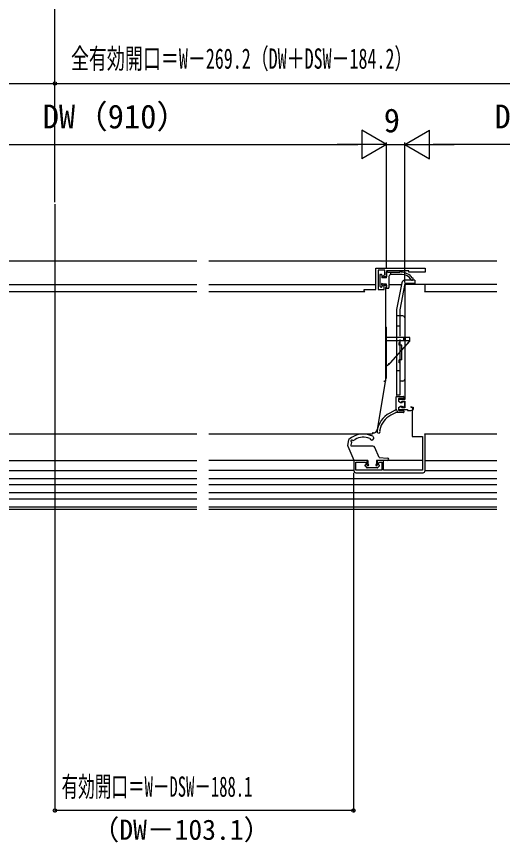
# Model space of a CAD drawing. Units: millimetres, scale not verified. Extents: x -700 to 700, y -1043 to 1038.
# Drawn here: x 47.2 to 286, y -798.6 to -392.8 of the extents above; entities that cross this region are included whole.
import ezdxf
from ezdxf.enums import TextEntityAlignment as Align

# ---------------------------------------------------------------- set-up
doc = ezdxf.new("R2010")
doc.units = ezdxf.units.MM
doc.header["$LTSCALE"] = 6
for name, color, linetype in [('0-3_YKK_11E', 7, 'Continuous'), ('0-4_YKK_12', 2, 'Continuous'), ('0-5_YKK_13', 4, 'Continuous'), ('0-7_YKK_D', 6, 'Continuous')]:
    doc.layers.add(name, color=color, linetype=linetype)
doc.styles.add('ＭＳ ゴシック', font='')
doc.styles.get('ＭＳ ゴシック').set_extended_font_data('MS Gothic')

msp = doc.modelspace()

# ---------------------------------------------------------------- linework, layer by layer
at = {"layer": '0-3_YKK_11E'}
for p, q in [((227.7, -571.94), (228.047, -571.94)), ((222.502, -597.44), (222.1, -597.44)), ((214, -616.94), (247, -616.94))]:
    msp.add_line(p, q, dxfattribs=at)
for points in [[(218.3, -527.94), (218, -527.64), (218, -526.94), (223.7, -526.94), (223.7, -516.44), (248, -516.44), (248, -518.44), (240, -518.44), (240, -517.74), (229, -517.74), (229, -520.74), (227.624, -520.74), (227.464, -520.353), (228.2, -519.616), (228.2, -517.44), (225, -517.44), (225, -526.94), (227.8, -526.94), (227.8, -525.465), (227.464, -525.128), (227.624, -524.74), (229, -524.74), (229, -525.44), (228.8, -525.723), (228.6, -526.006), (228.6, -571.94), (228.047, -571.94)], [(247.7, -527.94), (248, -527.64), (248, -524.44), (238, -524.44), (238, -580.94), (235, -580.94), (235, -581.74), (235.7, -582.34), (236.2, -582.34), (236.5, -582.04), (236.8, -581.74), (238, -581.74), (238, -585.14), (236.8, -585.14), (236.5, -584.84), (236.2, -584.54), (235.7, -584.54), (235, -585.14), (235, -585.94), (239.4, -585.94), (239.4, -586.44), (240.9, -586.44), (241.9, -586.036), (241.9, -585.44), (241.4, -584.94), (240.9, -584.44), (240.9, -584.74), (242.1, -584.74), (242.1, -585.64), (241.7, -586.74), (241.7, -599.24), (246.7, -599.24), (246.7, -615.64), (227.5, -615.64), (227.5, -610.94), (224.5, -610.94), (224.5, -612.14), (224.685, -612.418), (225.012, -612.353), (225.524, -611.84)], [(228.047, -571.94), (228.343, -572.289), (224.476, -595.765)], [(248, -615.94), (248, -598.24), (247.7, -597.94)], [(225.524, -611.84), (226.7, -611.84), (226.7, -615.64), (214, -615.64), (214, -611.84), (218.476, -611.84), (218.988, -612.353), (219.315, -612.418), (219.5, -612.14), (219.5, -610.94), (213, -610.94), (213, -615.94)]]:
    msp.add_lwpolyline(points, dxfattribs=at)
for centre, radius, start, end in [((222.502, -595.44), 2, 270, 350.64702), ((214, -615.94), 1, 180, 270), ((247, -615.94), 1, 270, 0)]:
    msp.add_arc(centre, radius, start, end, dxfattribs=at)
at = {"layer": '0-4_YKK_12'}
for p, q in [((-9.238, -512.94), (135.75, -512.94)), ((141.75, -512.94), (283.276, -512.94)), ((-21, -524.44), (135.75, -524.44)), ((141.75, -524.44), (223.7, -524.44)), ((230.2, -524.44), (236.376, -524.44)), ((237.904, -524.44), (238.5, -524.44)), ((283.276, -524.44), (248, -524.44)), ((-9.3, -610.94), (135.75, -610.94)), ((219.4, -610.94), (141.75, -610.94)), ((246.7, -610.94), (225, -610.94)), ((248, -610.94), (283.276, -610.94)), ((-9, -615.94), (135.75, -615.94)), ((213, -615.94), (141.75, -615.94)), ((248, -615.94), (283.276, -615.94)), ((-34, -619.74), (135.75, -619.74)), ((141.75, -619.74), (283.276, -619.74)), ((-34, -622.74), (135.75, -622.74)), ((141.75, -622.74), (283.276, -622.74)), ((-34, -626.74), (135.75, -626.74)), ((141.75, -626.74), (283.276, -626.74)), ((-34, -629.74), (135.75, -629.74)), ((141.75, -629.74), (283.276, -629.74)), ((-34.5, -634.94), (135.75, -634.94)), ((-34, -633.74), (135.75, -633.74)), ((141.75, -633.74), (283.276, -633.74)), ((141.75, -634.94), (283.276, -634.94))]:
    msp.add_line(p, q, dxfattribs=at)
at = {"layer": '0-5_YKK_13'}
for p, q in [((66.1, -483.963), (66.1, -233.94)), ((229, -521.14), (229, -518.44)), ((229.6, -518.44), (235.5, -518.44)), ((231.2, -519.64), (231.2, -518.44)), ((225.7, -519.84), (225.7, -525.04)), ((226, -519.54), (226.5, -519.54)), ((226.8, -519.84), (226.8, -521.14)), ((229, -521.14), (226.8, -521.14)), ((230.2, -520.64), (230.2, -526.04)), ((236.75, -519.64), (231.2, -519.64)), ((243, -522.44), (238, -522.44)), ((243, -522.44), (243, -523.94)), ((226.288, -525.753), (225.788, -525.253)), ((226.8, -524.64), (226.8, -525.54)), ((229, -524.34), (227.1, -524.34)), ((229, -526.04), (229, -524.34)), ((229.3, -526.34), (229.9, -526.34)), ((238, -523.94), (235.5, -536.94)), ((243, -523.94), (238, -523.94)), ((-3.8, -527.94), (135.75, -527.94)), ((141.75, -527.94), (218.299, -527.94)), ((247.7, -527.94), (283.276, -527.94)), ((235.5, -536.94), (235.5, -542.94)), ((237, -539.94), (234, -539.94)), ((235.5, -542.94), (235.5, -549.89)), ((238, -540.94), (238, -570.94)), ((228.6, -545.44), (229, -545.44)), ((229, -570.44), (229, -545.44)), ((235.5, -544.94), (234, -544.94)), ((240.204, -550.49), (229, -550.49)), ((240.304, -550.59), (229, -550.59)), ((235.5, -551.54), (235.5, -578.94)), ((237.554, -550.59), (237.554, -550.49)), ((237.554, -552.09), (237.554, -550.59)), ((238.304, -552.09), (238.304, -550.39)), ((238.404, -552.09), (238.404, -550.59)), ((240.304, -550.59), (240.304, -552.007)), ((240.504, -552.368), (240.504, -550.79)), ((240.304, -552.09), (229, -552.09)), ((240.047, -552.676), (230.803, -562.942)), ((230.983, -562.942), (240.504, -552.368)), ((235.3, -554.34), (235.3, -552.94)), ((235.5, -552.94), (235.3, -552.94)), ((235.5, -554.34), (235.3, -554.34)), ((235.8, -554.34), (235.5, -554.34)), ((236.5, -554.34), (235.8, -554.34)), ((236.5, -561.54), (236.5, -554.34)), ((240.304, -552.59), (240.304, -552.09)), ((235.5, -561.54), (235.3, -561.54)), ((235.3, -562.94), (235.3, -561.54)), ((235.5, -562.94), (235.3, -562.94)), ((235.8, -561.54), (235.5, -561.54)), ((236.5, -561.54), (235.8, -561.54)), ((235.5, -566.94), (234, -566.94)), ((228.6, -570.44), (229, -570.44)), ((237, -571.94), (235.5, -571.94)), ((233.8, -585.74), (233.8, -579.74)), ((235.5, -578.94), (234, -578.94)), ((234.1, -579.44), (237.3, -579.44)), ((237.6, -579.74), (237.6, -580.14)), ((235, -580.74), (235, -581.79)), ((235, -581.79), (235.9, -582.54)), ((235, -585.09), (235.9, -584.34)), ((237.3, -580.44), (235.3, -580.44)), ((235.9, -582.54), (236.7, -582.54)), ((235.9, -584.34), (236.7, -584.34)), ((236.7, -582.24), (236.7, -582.54)), ((236.7, -584.34), (236.7, -584.64)), ((237, -581.94), (237.3, -581.94)), ((237.212, -584.853), (237.712, -584.353)), ((237.8, -582.44), (237.8, -584.14)), ((233.3, -586.24), (230.606, -587.673)), ((233.456, -587.477), (231.169, -588.732)), ((237.3, -587.44), (233.6, -587.44)), ((233.8, -585.74), (234.6, -587.44)), ((235, -585.09), (235, -586.14)), ((235.3, -586.44), (237.3, -586.44)), ((237.6, -586.74), (237.6, -587.14)), ((-14.5, -597.94), (135.75, -597.94)), ((141.75, -597.94), (222.1, -597.94)), ((222.1, -597.44), (222.1, -597.94)), ((247.7, -597.94), (283.276, -597.94)), ((210.005, -603.827), (210.554, -600.712)), ((210.024, -603.997), (212.922, -610.759)), ((211.812, -602.79), (211.921, -602.171)), ((211.812, -602.79), (211.921, -602.171)), ((222.383, -603.94), (211.9, -603.94)), ((212.699, -601.081), (213.579, -600.594)), ((225.4, -609.44), (223.303, -604.547)), ((219.9, -610.94), (213.198, -610.94)), ((219.9, -610.94), (219.9, -612.74)), ((224.1, -610.94), (224.1, -612.74)), ((229.5, -610.94), (224.1, -610.94)), ((225.4, -609.44), (229.544, -609.742)), ((218.488, -613.653), (219.388, -614.553)), ((219.5, -613.14), (218.7, -613.14)), ((224.4, -614.64), (219.6, -614.64)), ((225.3, -613.14), (224.5, -613.14)), ((225.512, -613.653), (224.612, -614.553))]:
    msp.add_line(p, q, dxfattribs=at)
msp.add_lwpolyline([(236.527, -523.657), (234, -536.798), (234, -578.94)], dxfattribs=at)
for centre, radius, start, end in [((229.3, -518.44), 0.3, 0, 180), ((235.8, -518.44), 0.3, 359.99942, 180), ((236.093, -525.44), 7, 36.78511, 89.9465), ((226, -519.84), 0.3, 90, 180), ((226.5, -519.84), 0.3, 0, 90), ((231.2, -520.64), 1, 90, 180), ((238, -523.94), 1.5, 90, 169.11447), ((236.75, -524.64), 5, 30.0005, 90), ((241.6, -521.84), 0.6, 210.0005, 80.4391), ((226, -525.04), 0.3, 180, 225), ((226.5, -525.54), 0.3, 225, 0), ((226.8, -524.34), 0.3, 0, 270), ((229.3, -526.04), 0.3, 180, 270), ((229.9, -526.04), 0.3, 270, 0), ((237, -540.94), 1, 0, 90), ((240.204, -550.79), 0.3, 0, 90), ((239.304, -552.007), 1, 318, 0), ((225.484, -557.99), 7.4, 298.37033, 317.99999), ((225.304, -557.99), 7.4, 299.96718, 317.99999), ((237, -570.94), 1, 270, 0), ((234.1, -579.74), 0.3, 90, 180), ((237.3, -579.74), 0.3, 0, 90), ((237.3, -580.14), 0.3, 270, 0), ((235.3, -580.74), 0.3, 90, 180), ((237, -582.24), 0.3, 90, 180), ((237.3, -582.44), 0.5, 0, 90), ((237.5, -584.14), 0.3, 315, 0), ((236.24, -598.268), 12, 118, 171.89366), ((233.3, -585.74), 0.5, 270, 0), ((233.6, -587.74), 0.3, 90, 118.75978), ((235.3, -586.14), 0.3, 180, 270), ((237, -584.64), 0.3, 180, 315), ((237.3, -586.74), 0.3, 0, 90), ((237.3, -587.14), 0.3, 270, 0), ((236.24, -598.268), 10.8, 118, 166.88785), ((225.151, -596.689), 0.8, 171.89366, 35.63011), ((226.208, -595.932), 0.5, 166.88785, 215.63011), ((217.592, -608.335), 10.375, 63.44397, 132.71443), ((217.648, -607.943), 8.4, 67.99987, 118.96793), ((221.772, -599.944), 1, 192.18749, 62.72629), ((210.3, -603.879), 0.3, 170, 203.19859), ((211.9, -603.44), 0.5, 118.64194, 270), ((212.05, -601.44), 0.5, 50.99224, 237.97569), ((212.05, -601.44), 0.5, 102.02432, 237.97569), ((211.517, -602.738), 0.3, 298.64194, 350), ((211.626, -602.119), 0.3, 350, 57.97569), ((211.626, -602.119), 0.3, 350, 57.97569), ((212.554, -600.819), 0.3, 230.99224, 298.96793), ((222.383, -604.94), 1, 23.19859, 90), ((213.198, -610.64), 0.3, 203.19859, 270), ((219.9, -613.14), 0.4, 180, 90), ((224.1, -613.14), 0.4, 90, 360), ((229.5, -610.34), 0.6, 270, 85.83713), ((218.7, -613.44), 0.3, 90, 225), ((219.6, -614.34), 0.3, 225, 270), ((224.4, -614.34), 0.3, 270, 315), ((225.3, -613.44), 0.3, 315, 90)]:
    msp.add_arc(centre, radius, start, end, dxfattribs=at)
at = {"layer": '0-7_YKK_D'}
for p, q in [((-3.9, -425.74), (66.1, -425.74)), ((66.1, -434.74), (66.1, -424.74)), ((66.1, -434.74), (66.1, -424.74)), ((66.1, -425.74), (321.9, -425.74)), ((229, -455.74), (216.876, -448.74)), ((216.876, -448.74), (216.876, -462.74)), ((238, -455.74), (250.124, -448.74)), ((250.124, -462.74), (250.124, -448.74)), ((-7, -455.74), (215, -455.74)), ((229, -455.74), (204.751, -455.74)), ((229, -455.74), (216.876, -462.74)), ((229, -516.74), (229, -454.74)), ((229, -516.74), (229, -454.74)), ((229, -455.74), (238, -455.74)), ((238, -522.94), (238, -454.74)), ((238, -523.44), (238, -454.74)), ((238, -455.74), (250.124, -462.74)), ((238, -455.74), (262.249, -455.74)), ((414, -455.74), (252, -455.74)), ((66.1, -484.963), (66.1, -783.94)), ((212.735, -616.94), (212.735, -783.94)), ((212.735, -782.94), (66.1, -782.94))]:
    msp.add_line(p, q, dxfattribs=at)
for centre in [(66.1, -425.74), (66.1, -425.74), (66.1, -782.94), (212.735, -782.94)]:
    msp.add_circle(centre, 0.85, dxfattribs=at)

# ---------------------------------------------------------------- texts
at = {"layer": '0-7_YKK_D', "style": 'ＭＳ ゴシック'}
for s, width, p in [('全有効開口＝W－269.2（DW＋DSW－184.2）', 0.65, (73.965, -421.463)), ('有効開口＝W－DSW－188.1', 0.6, (69.362, -779.163))]:
    msp.add_text(s, height=9.971, dxfattribs=dict(at, width=width)).set_placement(p, align=Align.BOTTOM_LEFT)
for s, height, p in [('DW（910）', 11.73, (60.091, -451.331)), ('DSW（240）', 11.73, (282.091, -451.331)), ('9', 11.73, (227.682, -453.24)), ('（DW－103.1）', 9.971, (84.129, -800.318))]:
    msp.add_text(s, height=height, dxfattribs=at).set_placement(p, align=Align.BOTTOM_LEFT)

doc.saveas('drawing.dxf')
